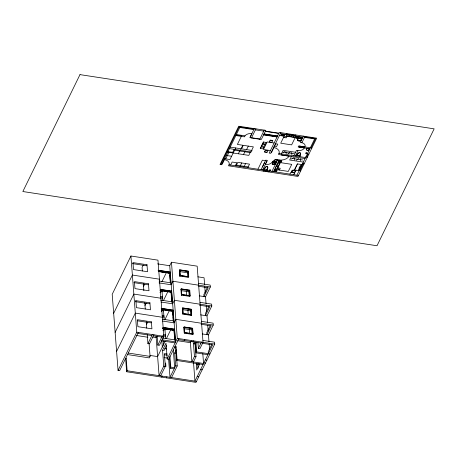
<?xml version="1.0" encoding="UTF-8"?>
<svg xmlns="http://www.w3.org/2000/svg" width="457" height="457" viewBox="0 0 457 457"><rect width="100%" height="100%" fill="white"/><g stroke="black" fill="none" stroke-linecap="round" stroke-linejoin="round"><path stroke-width="0.69" d="M297.61 140.322C297.101 137.403 303.562 138.528 300.466 140.756M275.999 170.615C274.263 171.404 275.605 169.576 276.662 170.621M280.512 161.384C278.776 162.172 280.112 160.344 281.175 161.39M284.071 135.118C282.009 135.792 282.432 134.227 284.094 134.964A1.171 0.737 -4.4 0 1 282.357 135.695A1.171 0.737 -4.4 0 1 282.317 134.415A1.171 0.737 -4.4 0 1 284.094 134.952M297.718 137.18C296.187 138.105 297.073 136.175 298.381 137.146A1.171 0.737 -4.4 0 1 296.644 137.883A1.171 0.737 -4.4 0 1 296.604 136.603A1.171 0.737 -4.4 0 1 298.381 137.14M274.177 162.841L274.137 163.28L274.657 162.915M282.809 135.763L282.877 135.341M282.974 134.701L283.037 134.278M297.096 137.951L297.159 137.528M297.261 136.889L297.324 136.466M275.263 171.341L275.394 170.924M275.6 170.284L275.731 169.867M279.775 162.109L279.907 161.692M280.107 161.053L280.244 160.636M157.128 335.964L157.831 345.126L159.39 345.366L163.823 336.301L157.962 260.153L130.913 256.011L112.205 294.297L118.06 370.444L119.62 370.678L138.334 332.399M113.667 313.331L132.381 275.045L159.43 279.187M143.287 264.986L142.076 267.465L142.344 270.99M146.994 264.746L147.531 271.726L133.501 269.579L132.964 262.598L146.994 264.746L146.503 265.751L132.467 263.603M115.135 332.37L133.844 294.085L160.893 298.227M135.889 300.672L135.398 301.677L149.433 303.825L149.925 302.82L135.889 300.672L136.432 307.647L150.462 309.8L149.925 302.82M143.538 286.505L144.749 284.02M148.456 283.78L148.993 290.761L134.964 288.613L134.427 281.632L148.456 283.78L147.965 284.791L133.935 282.637M116.598 351.404L135.312 313.119L162.361 317.261M145.006 305.539L146.217 303.06M118.06 370.444L136.774 332.159L130.913 256.011M161.852 281.86L166.468 272.412M162.104 339.814L175.591 341.882L169.73 265.734L171.449 262.215L197.173 266.157L203.034 342.304L199.955 348.6L198.395 348.36L197.961 342.721M220.708 164.606L239.417 126.321M240.302 126.463L221.594 164.749L220.034 164.509L238.743 126.223L265.791 130.365L261.358 139.431L259.805 139.196M160.024 292.691L161.281 290.126M170.341 283.151L169.576 273.2L170.073 272.183L158.288 270.378M225.712 158.882L228.917 152.335M146.469 324.579L147.68 322.094M234.144 149.342L232.67 152.364L227.992 151.65M235.663 147.954L230.002 159.539L224.547 158.705M241.822 135.358L237.389 144.423L242.844 145.263L240.382 150.296M126.64 371.752L127.132 370.747L126.155 358.054L125.664 359.065L126.64 371.752L196.013 382.378L214.727 344.092L214.579 342.19L202.885 340.402M151.387 321.854L151.924 328.834L137.894 326.686L137.357 319.706L151.387 321.854L150.896 322.859L137.568 320.82M163.429 300.666L167.97 291.366M230.642 165.051L232.116 162.029L236.795 162.743L235.315 165.765M179.47 270.344L179.715 269.841L188.29 271.155L188.73 276.862L188.484 277.365L179.909 276.057L179.47 270.344L188.044 271.658L188.238 274.194M238.348 153.775L240.074 150.25M161.492 311.731L162.429 309.806M171.809 302.186L171.044 292.234L171.541 291.218L160.447 289.521M241.513 148.845L243.233 145.32L253.367 146.874L251.647 150.399M179.909 276.057L179.715 269.841M179.812 276.456L180.304 275.445L179.881 269.99L188.147 271.258L188.564 276.714L180.304 275.445M153.923 334.787L149.49 343.853L147.931 343.613L152.364 334.547M236.098 165.885L237.823 162.361L249.511 164.149L247.791 167.673M254.332 128.611L249.905 137.677L251.459 137.917M255.891 128.851L251.436 137.968L259.776 139.248L264.232 130.125M243.495 154.563L245.215 151.038M246.58 149.622L248.3 146.097M187.724 276.862L187.404 272.766L188.29 271.155M156.785 336.289L156.163 337.569L152.684 337.038M164.783 319.934L169.438 310.406M239.994 166.479L241.719 162.955M180.938 289.378L181.183 288.875L189.758 290.189L189.952 296.404L181.378 295.091L180.938 289.378L189.512 290.692L189.758 290.189M149.091 343.698L150.067 356.391L149.325 357.905L127.503 354.563M162.955 330.765L164.212 328.2M173.272 321.225L172.506 311.274L173.152 310.154L161.687 308.401M250.516 151.85L248.791 155.374L227.746 152.152M243.889 167.079L245.615 163.555M181.275 295.49L181.766 294.485L181.349 289.03L189.609 290.292L190.032 295.748L181.766 294.485M157.831 345.126L162.264 336.061M189.187 295.896L188.872 291.806L189.609 290.292M165.126 341.265L157.625 356.603L149.982 355.432M166.354 338.74L170.901 329.44M260.507 148.479L261.324 146.811M261.741 145.96L262.552 144.298M262.855 143.681L263.666 142.013M182.4 308.418L182.646 307.915L191.22 309.223L191.414 315.439L182.84 314.13L182.4 308.418L190.975 309.732L191.22 309.223M156.054 336.158L159.093 375.643L163.766 366.068L162.549 350.205L165.994 343.156L167.216 359.019L168.776 359.259L178.87 338.603M166.611 345.315L164.109 350.445L162.549 350.205M174.734 340.259L173.968 330.308L174.465 329.291L162.681 327.486M182.84 314.13L182.646 307.915M257.942 169.227L262.375 160.161L265.494 160.641M190.649 314.936L190.335 310.84L191.077 309.332L182.811 308.064L183.234 313.519L191.494 314.787L191.077 309.332M167.216 359.019L177.31 338.363L171.449 262.215M183.863 327.452L184.114 326.949L192.688 328.263L192.877 334.478L184.302 333.164L183.863 327.452L192.443 328.766L192.688 328.263M261.061 169.707L265.74 160.139L267.299 160.373L262.621 169.947M160.647 375.883L165.325 366.308L164.349 353.615L167.079 354.038M203.074 364.509L176.568 360.447L175.591 347.76L176.088 346.749L174.785 346.555M280.838 132.667L270.744 153.323L269.184 153.084L279.278 132.433L316.695 138.157L297.987 176.442L228.609 165.822L229.1 164.811L298.478 175.437M161.715 377.128L162.206 376.117M274.457 146.583L275.811 143.812M184.302 333.164L184.114 326.949M168.593 358.979L170.004 377.311L175.665 365.726L174.688 353.033L176.231 349.885M263.683 171.192L264.18 170.187M281.089 135.689L281.952 133.924M207.518 287.11L203.828 294.662L203.971 296.564L208.283 287.75L198.824 286.305M282.546 135.792L283.3 134.249M174.151 368.828L170.255 368.233L170.787 367.142L169.97 356.569M284.682 134.341L283.82 136.106L279.484 135.438M206.061 303.659L205.53 296.804L210.334 286.985L210.186 285.077L198.492 283.289M285.019 134.392L280.712 143.207L291.629 144.88L295.936 136.066M184.302 340.516L184.794 339.511M166.394 377.842L166.885 376.836M286.271 134.587L286.762 133.575M268.362 171.906L268.853 170.901M272.149 164.023L273.217 162.366M273.532 161.332L273.863 160.658A2.182 1.377 -4.4 0 1 276.594 159.636L279.193 160.03L273.532 171.615M272.526 163.943L273.058 162.863M176.568 360.447L177.065 359.442L176.088 346.749M192.117 333.97L191.803 329.88L192.54 328.366L184.28 327.103L184.697 332.559L192.963 333.821L192.54 328.366M269.544 171.009L269.681 169.93M269.624 171.021L270.087 169.993M287.156 136.083L286.288 137.865L283.534 137.443L287.156 136.083L295.313 137.334M275.074 164.331L275.6 163.252M289.013 136.369L289.584 135.203L286.745 134.769L286.088 136.112L286.796 136.22M271.972 171.381L277.633 159.79M171.564 377.551L177.225 365.966L176.79 360.322M281.358 153.866L283.083 150.342L295.565 152.25M281.266 154.934L289.064 156.128A8.192 5.153 -4.4 0 1 278.804 159.973M290.703 136.626L291.275 135.466L294.108 135.9L293.543 137.06M191.272 340.911L190.409 342.676L177.716 340.728M208.986 306.144L205.29 313.702L205.439 315.604L209.746 306.79L199.612 305.236M275.12 171.375L275.874 169.833M279.633 162.144L280.387 160.601M277.49 167.839L280.244 168.262L279.376 170.044L277.49 167.839L280.067 162.566M277.679 168.056L277.45 168.513L275.377 168.199L276.274 166.365L278.079 166.639M277.816 167.89L280.392 162.618M192.877 341.83L193.368 340.825M294.845 135.895L295.336 134.889M207.524 322.693L206.998 315.844L211.797 306.019L211.648 304.116L199.96 302.328M190.301 341.265L191.871 361.71L194.459 356.42L193.482 343.727L194.345 341.967M296.279 136.117L295.416 137.877L298.141 138.3L299.004 136.534L302.214 138.648L298.267 138.043L302.951 137.14L280.347 133.678M193.431 361.95L196.019 356.66L195.042 343.967L195.904 342.207M296.833 137.98L297.587 136.437M291.4 156.488L289.675 160.013L303.317 162.098M207.872 354.683L196.179 352.895L196.676 351.89L195.916 342.019M198.395 348.36L201.474 342.065M210.14 325.812L206.758 332.736L206.901 334.638L211.208 325.824L201.074 324.276M293.84 155.774L296.427 150.484L297.987 150.724L295.399 156.014M303.442 136.129L300.369 142.43L301.923 142.664L305.002 136.369M298.969 147.085L304.425 147.919A5.735 3.61 -4.4 0 1 297.244 150.61M299.461 146.08L304.916 146.914A5.735 3.61 -4.4 0 0 301.186 142.555M208.986 341.733L208.461 334.878L213.259 325.058L213.116 323.15L201.423 321.362M199.76 363.795L196.716 370.021L196.299 364.566L196.904 363.321M289.904 174.123L290.766 172.358L294.662 172.957M294.537 169.958L297.49 163.914M293.8 174.723L296.016 170.187M306.727 148.274L306.396 148.948A2.182 1.377 -4.4 0 0 307.818 150.604L308.858 150.764M211.911 344.218L208.221 351.776L208.369 353.678M296.919 175.197L314.644 138.928L304.511 137.374M299.912 170.781L303.362 163.732M306.618 157.059L308.098 154.038M311.114 147.862L315.673 138.545L304.756 136.871M299.198 168.564L300.318 166.668A4.993 3.142 -4.4 0 1 299.329 168.467L299.141 168.473A4.741 2.982 -4.4 0 1 299.963 166.542M298.804 170.41L299.803 168.57A4.993 3.142 -4.4 0 1 298.815 170.41M300.529 166.754L301.689 164.777A4.993 3.142 -4.4 0 1 300.7 166.616L300.517 166.668M297.37 139.911L297.804 139.048M300.997 140.556L301.46 139.625M291.897 171.678L292.497 170.507M279.541 162.075L279.804 161.675M280.21 161.07L280.478 160.675M275.028 171.306L275.291 170.907M275.697 170.301L275.965 169.907M275.308 164.537L272.206 164.177M282.346 135.689L282.672 135.312M283.174 134.729L283.5 134.352M296.633 137.877L296.959 137.5M297.461 136.917L297.787 136.54M279.33 162.007L279.713 161.647M280.301 161.098L280.689 160.738M274.817 171.238L275.2 170.878M275.794 170.33L276.177 169.97M287.79 153.986L290.235 152.084M296.342 160.23L298.792 158.328M282.146 135.609L282.586 135.278M283.26 134.764L283.7 134.432M296.433 137.797L296.873 137.466M297.547 136.951L297.987 136.62M293.28 170.055L294.982 170.267M293.885 172.597L292.217 172.375M270.327 170.027L269.956 170.261L269.858 169.953M270.413 150.564L263.461 149.502L267.156 141.944L274.109 143.007M282.683 152.804L284.951 151.387M279.141 161.915L279.633 161.607M280.872 160.835L280.381 161.138L281.015 160.95M291.24 159.053L293.508 157.636M274.634 171.147L275.12 170.838M275.868 170.37L276.359 170.067M281.98 135.506L282.517 135.232M283.334 134.809L283.866 134.535M296.267 137.694L296.804 137.42M297.621 136.997L298.153 136.723M278.998 161.795L279.57 161.555L278.896 161.658M274.486 171.027L275.057 170.787M275.937 170.421L276.508 170.181M269.99 170.272L270.538 170.061M281.86 135.375L282.46 135.175M283.386 134.866L283.991 134.666M296.142 137.563L296.747 137.363M297.673 137.054L298.278 136.854M299.701 168.376L299.478 168.502A4.741 2.982 -4.4 0 0 298.621 170.421L298.638 170.501M305.859 153.335L306.401 153.164L306.064 152.912M280.489 161.247L281.118 161.087M274.383 170.889L275.017 170.729M275.977 170.478L276.605 170.318M281.78 135.232L282.426 135.112M283.42 134.929L284.065 134.809M296.067 137.42L296.713 137.3M297.707 137.117L298.352 136.997M305.91 153.221L306.407 153.135M292.863 170.21L295.371 170.809L294.428 172.409L291.943 172.049M278.844 161.51L279.501 161.435M280.512 161.315L281.169 161.235M274.331 170.741L274.994 170.667M275.999 170.547L276.662 170.467M281.752 135.083L282.415 135.049M296.039 137.271L296.702 137.237M278.844 161.355L279.501 161.367M274.331 170.587L274.988 170.598M281.775 134.929L282.426 134.981M296.062 137.111L296.713 137.169M297.707 137.249L298.358 137.306M240.056 126.966L254.086 129.114M286.516 134.078L295.091 135.392M265.426 131.119L278.907 133.187M239.811 127.469L253.841 129.617M255.4 129.857L263.74 131.136M265.3 131.376L278.787 133.438M281.729 134.838L284.117 135.203M296.016 137.026L298.404 137.391M287.053 136.295L295.211 137.546M264.072 133.89L277.559 135.946M263.946 134.147L277.433 136.209M263.82 134.398L277.308 136.46M263.7 134.649L277.188 136.712M263.575 134.901L277.062 136.963M236.36 134.524L244.986 135.843M250.162 137.151L251.881 133.621A5.735 3.61 -4.4 0 0 244.706 136.312L244.444 136.843L235.869 135.529M236.115 135.026L241.576 135.86M270.133 140.288L272.709 140.682M251.55 137.734L259.89 139.014M311.897 147.982L298.644 145.954L298.153 146.96L309.846 148.754M275.422 143.749L277.759 144.109L276.405 146.88L274.069 146.52M308.389 149.176L308.835 149.245M305.984 153.072L307.624 153.295M307.315 153.918L308.875 154.158M283.671 152.141L294.079 153.735M305.842 156.94L307.401 157.179M305.533 157.568L279.021 153.506L278.542 154.517L305.042 158.573M271.115 152.569L271.452 152.621L273.914 147.582L273.577 147.531A8.192 5.153 -4.4 0 1 278.907 153.763M264.494 151.815L267.077 152.21M230.208 147.114L252.036 150.456L251.299 151.97L229.471 148.628M292.229 158.39L302.637 159.979M234.555 150.222L250.145 152.604M302.58 163.612L304.139 163.852M279.073 160.281L281.798 160.698L280.941 162.464L278.21 162.046M302.088 164.617L297.41 163.903L294.457 169.947L300.695 170.901M278.816 161.19L281.204 161.555M275.788 161.024L276.234 161.093M276.651 161.807L272.755 161.212L272.223 162.298L276.119 162.892M278.102 162.264L291.743 164.354L288.298 171.409L274.657 169.319M267.037 160.904L265.317 164.429A5.735 3.61 -4.4 0 0 272.492 161.738M272.212 162.212L276.159 162.812M226.146 155.426L231.602 156.265M274.229 162.738L274.703 162.812M279.507 163.715L277.707 163.435L276.811 165.268L278.61 165.548M273.212 162.806L274.166 162.949M274.566 163.012L275.52 163.16M264.632 162.401L262.415 166.936M272.612 164.04L274.914 164.394M274.548 169.541L277.273 169.958L276.416 171.718L273.686 171.301M274.303 170.421L276.691 170.787M236.463 165.131L248.157 166.919M221.925 164.069L222.228 164.114L224.444 159.579L224.141 159.533A7.369 4.639 -4.4 0 1 228.94 165.143M263.929 170.69L268.607 171.404M157.596 263.878L169.73 265.734M179.835 271.607L187.404 272.766M158.082 270.218L170.221 272.081L169.73 273.086L158.939 271.435L169.724 273.097M197.875 276.822L204.068 277.77L204.593 284.62M158.482 271.504L169.576 273.2M180.155 275.548L188.73 276.862M210.334 286.985L172.917 281.255L171.198 284.768L159.059 282.912M159.105 281.038L170.895 282.843L170.073 272.183M181.298 290.646L188.872 291.806M160.224 289.361L171.683 291.115L171.192 292.126L160.401 290.481M199.241 295.845L205.53 296.804M159.95 290.538L171.044 292.234M190.198 295.902L181.623 294.588L181.183 288.875M160.236 291.532L162.241 291.84M160.641 296.61L162.686 296.924M160.79 297.804L162.835 298.118M211.797 306.019L174.38 300.289L172.66 303.808L161.201 302.054M160.573 300.078L172.358 301.877L171.541 291.218M182.76 309.68L190.335 310.84M161.218 308.452L173.003 310.257L173.826 320.917L162.732 319.22M200.623 314.867L206.998 315.844M161.864 309.52L172.655 311.16L172.98 315.399M161.412 309.578L172.506 311.274M183.086 313.622L191.66 314.936M161.698 310.571L163.703 310.874M162.104 315.65L164.149 315.964M162.252 316.838L164.303 317.152M213.259 325.058L175.842 319.329L174.128 322.842L162.663 321.088M184.228 328.72L191.803 329.88M163.149 327.435L174.614 329.189L174.123 330.2L174.334 333.027M202.171 333.918L208.461 334.878M162.875 328.612L173.968 330.308M184.548 332.662L193.128 333.976M163.166 329.606L165.166 329.914M163.566 334.684L165.617 334.998M163.035 335.775L165.765 336.192M136.774 332.159L163.823 336.301M177.31 338.363L214.727 344.092M137.843 333.404L151.873 335.552M153.432 335.792L161.772 337.066M178.379 339.608L200.983 343.07M202.542 343.31L212.676 344.864L194.95 381.132L193.54 362.801M162.806 338.043L175.288 339.951L174.465 329.291M194.671 343.327L196.019 343.533M193.482 343.727L195.042 343.967M136.632 335.524L147.897 337.249M161.607 340.831L175.094 342.899M174.294 347.56L175.591 347.76M196.676 351.89L209.923 353.918M164.629 348.645L166.634 348.948M174.688 353.033L176.248 353.272M194.459 356.42L196.019 356.66M205.347 359.853L206.907 360.093M164.503 354.809L167.228 355.226M203.873 362.875L205.433 363.115M177.065 359.442L203.565 363.498L202.805 353.627M164.086 357.591L167.291 358.082M128.24 353.05L150.067 356.391M196.299 364.566L197.852 364.806L198.464 363.561L197.795 364.777L198.115 368.216M175.665 365.726L177.225 365.966M200.612 369.547L202.171 369.782M163.766 366.068L165.325 366.308M170.787 367.142L174.683 367.742L173.317 349.971M164.691 366.343L165.937 366.531L165.668 362.978L165.171 363.983L165.394 366.828M197.167 376.597L198.726 376.836M127.132 370.747L196.51 381.372M298.061 140.528L299.872 140.813M296.136 136.963L296.747 137.1M297.678 137.317L298.284 137.454M281.849 134.775L282.46 134.912L281.969 134.638M283.391 135.129L283.997 135.266M278.987 161.058L279.564 161.235M280.449 161.51L281.026 161.692M274.474 170.29L275.051 170.467M275.937 170.741L276.514 170.924M296.256 136.82L296.799 137.043M297.621 137.374L298.164 137.597M283.34 135.186L283.877 135.409M279.13 160.921L279.627 161.178M280.387 161.567L280.884 161.824M274.617 170.153L275.114 170.41M275.874 170.798L276.371 171.055M296.422 136.7L296.867 136.986M297.553 137.431L298.004 137.717M282.135 134.512L282.58 134.798M283.266 135.243L283.717 135.529M279.313 160.813L279.707 161.127M280.312 161.618L280.707 161.938M274.8 170.044L275.194 170.358M275.8 170.849L276.194 171.169M296.616 136.597L296.953 136.946M297.467 137.471L297.804 137.82M282.329 134.409L282.666 134.758M283.18 135.283L283.517 135.632M306.127 152.781L306.424 153.112M279.524 160.721L279.798 161.093M280.221 161.658L280.495 162.024M275.011 169.953L275.285 170.324M275.708 170.889L275.982 171.255M296.839 136.523L297.05 136.911M297.37 137.506L297.581 137.894M282.552 134.335L282.763 134.724M283.083 135.318L283.294 135.706M279.753 160.664L279.901 161.064M280.118 161.681L280.261 162.081M275.245 169.895L275.388 170.295M275.605 170.912L275.748 171.318M297.079 136.477L297.153 136.894M297.267 137.523L297.341 137.94M282.792 134.289L282.866 134.706M282.98 135.335L283.054 135.752M294.462 157.831L294.765 160.001M285.905 151.587L286.213 153.752M204.753 286.676L205.227 292.846M206.216 305.716L206.69 311.885M207.735 325.435L208.158 330.919M209.146 343.79L209.569 349.274M195.368 342.316L196.179 352.895M189.512 290.692L189.609 291.96M191.266 313.536L191.414 315.439M192.637 331.302L192.877 334.478M186.45 291.206L186.776 295.433M187.913 310.24L188.238 314.473M189.375 329.274L189.701 333.507M176.356 354.683L176.631 358.208M169.884 275.211L170.21 279.444M170.375 281.558L170.484 282.969M171.244 292.84L171.621 297.775M171.729 299.186L171.946 302.003M173.089 316.81L173.414 321.043M174.443 334.438L174.82 339.374M169.387 356.951L170.255 368.233M161.921 290.184L162.715 300.529M163.435 309.909L164.177 319.563M164.903 328.943L165.645 338.603M165.32 363.881L165.417 365.149M163.046 336.695L163.155 338.106M163.372 340.928L163.697 345.155M161.824 340.825L162.304 347.034M143.321 283.683L143.864 290.732M144.789 302.717L145.275 309.063M146.251 321.757L146.737 328.103M147.228 334.444L147.931 343.613M300.232 158.556L300.392 160.841M291.675 152.312L291.84 154.597M279.998 160.636L280.004 161.053M280.01 161.692L280.015 162.115M275.485 169.867L275.491 170.284M275.502 170.924L275.508 171.346M300.506 166.628A4.741 2.982 -4.4 0 1 301.334 164.697M299.655 156.665A3.833 2.411 -4.4 0 0 300.072 155.62L296.759 155.112A3.845 2.422 -4.4 0 0 296.165 156.134M298.895 152.849A1.068 0.674 -4.4 0 1 300.289 153.061A1.354 0.851 -4.4 0 1 300.46 153.512A4.998 3.148 -4.4 0 1 299.289 155.449L297.587 155.186A4.998 3.148 -4.4 0 1 298.341 153.186A1.354 0.851 -4.4 0 1 299.409 152.741M299.341 152.689A1.068 0.674 -4.4 0 1 300.049 152.798A1.36 0.857 -4.4 0 1 300.575 153.455A15.132 9.523 -4.4 0 1 299.963 156.111M296.399 155.569A15.132 9.523 -4.4 0 1 298.295 153.106M266.922 170.604A3.833 2.411 -4.4 0 0 267.339 169.558L264.026 169.05A3.845 2.422 -4.4 0 0 263.432 170.073M267.208 166.765A1.354 0.851 -4.4 0 1 267.728 167.451A4.998 3.148 -4.4 0 1 266.557 169.387M267.556 166.999A1.068 0.674 -4.4 0 0 266.163 166.788A1.354 0.851 -4.4 0 0 265.608 167.125A4.998 3.148 -4.4 0 0 264.854 169.124M267.316 166.736A1.068 0.674 -4.4 0 0 266.608 166.628A1.36 0.857 -4.4 0 0 265.563 167.045A15.132 9.523 -4.4 0 0 263.666 169.507M267.836 167.393A15.132 9.523 -4.4 0 1 267.231 170.05M291.972 171.952A2.519 1.582 -4.4 0 1 292.817 170.295M291.715 172.038A2.565 1.611 -4.4 0 1 292.68 170.153M300.312 140.75A2.519 1.582 -4.4 0 1 297.747 140.345M300.426 140.905A2.565 1.611 -4.4 0 1 297.507 140.442M263.878 147.285L261.033 146.777L260.222 148.428L263.009 148.868L263.872 147.325M265.106 144.772L264.243 146.354L261.45 145.914L262.261 144.258L265.106 144.772M266.22 142.487L265.357 144.069L262.569 143.629L263.375 141.978L266.22 142.487M267.899 150.667L266.974 152.392L264.414 152.004L265.294 150.187L267.899 150.679M269.31 141.819L271.909 142.31L272.789 140.493L270.23 140.099L269.31 141.819M79.986 74.622L22.85 191.529L377.014 245.752L434.15 128.845L79.986 74.622M274.171 160.704L274.143 160.773A0.657 0.411 -4.4 0 0 274.566 161.27L275.817 161.464A0.657 0.411 -4.4 0 0 276.634 161.155L277.028 160.35A0.657 0.411 -4.4 0 0 276.599 159.853L276.496 159.836A1.857 1.165 -4.4 0 0 274.171 160.704M306.744 148.925L306.71 148.993A1.857 1.165 -4.4 0 0 307.915 150.404L308.024 150.422A0.657 0.411 -4.4 0 0 308.841 150.113L309.235 149.308A0.657 0.411 -4.4 0 0 308.812 148.811L307.561 148.616A0.657 0.411 -4.4 0 0 306.744 148.925M174.123 330.2L162.658 328.44L174.117 330.205M274.931 171.278A1.171 0.737 -4.4 0 0 276.668 170.535A1.171 0.737 -4.4 0 0 274.891 169.998A1.171 0.737 -4.4 0 0 274.931 171.278M279.444 162.046A1.171 0.737 -4.4 0 0 281.181 161.304A1.171 0.737 -4.4 0 0 279.398 160.767A1.171 0.737 -4.4 0 0 279.444 162.046"/></g></svg>
